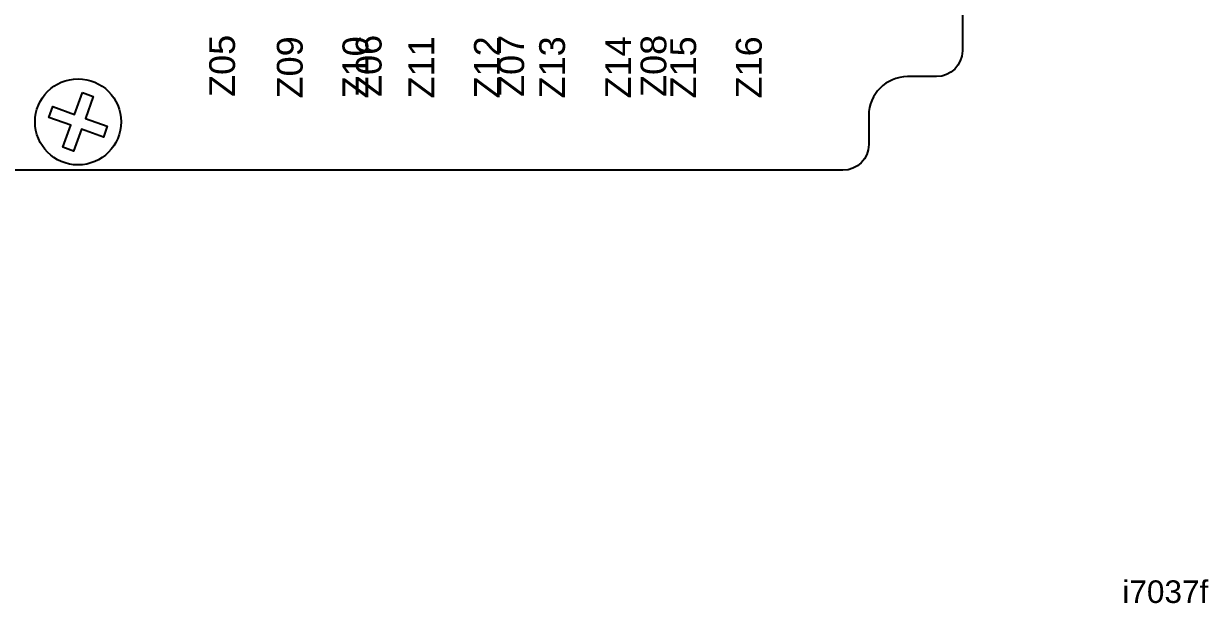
# Model space of a CAD drawing. Extents: x 1 to 23.8, y 0.2 to 17.
# Drawn here: x 20.137 to 23.75, y 0.249 to 2.016 of the extents above; entities that cross this region are included whole.
import ezdxf
from ezdxf.enums import TextEntityAlignment as Align

# ---------------------------------------------------------------- set-up
doc = ezdxf.new("R2010")
doc.units = 0
doc.header["$MEASUREMENT"] = 0
for name, color, linetype in [('5_01__0-__EMPTY', 7, 'CONTINUOUS'), ('5_02__8-___4__ACI', 7, 'CONTINUOUS'), ('5_03__1-___4__DI__4__DO__S', 7, 'CONTINUOUS'), ('5_04__B-___4__DI__4__DO__F', 7, 'CONTINUOUS'), ('5_05__C-___4__DI__3__DO', 7, 'CONTINUOUS'), ('5_06__2X___8__DO__STD_FORM', 7, 'CONTINUOUS'), ('5_07__2A___8__DO__STD_FORM', 7, 'CONTINUOUS'), ('5_08__2B___8__DO__STD__6__', 7, 'CONTINUOUS'), ('5_09__2C___8__DO__STD__2__', 7, 'CONTINUOUS'), ('5_10__3-___8__DI', 7, 'CONTINUOUS'), ('5_11__5-___8__AI', 7, 'CONTINUOUS'), ('5_12__6-___4__AI__4__AO', 7, 'CONTINUOUS'), ('6_00_____DWG', 7, 'CONTINUOUS')]:
    doc.layers.add(name, color=color, linetype=linetype)
doc.styles.add('ARIAL', font='arial.ttf')

msp = doc.modelspace()

# ---------------------------------------------------------------- linework, layer by layer
at = {"layer": '6_00_____DWG'}
msp.add_lwpolyline([(17.9705, 8.8523), (22.6358, 8.8523, -0.414214), (22.7146, 8.7735), (22.7146, 8.685, 0.414214), (22.8327, 8.5669), (22.9213, 8.5669, -0.414213), (23, 8.4881), (23, 1.933, -0.414213), (22.9213, 1.8543), (22.8327, 1.8543, 0.414213), (22.7146, 1.7361), (22.7146, 1.6476, -0.414213), (22.6358, 1.5688, -0.000001), (17.9705, 1.5688, -0.414214), (17.8917, 1.6476), (17.8917, 1.7361, 0.414214), (17.7736, 1.8543), (17.685, 1.8543, -0.414214), (17.6063, 1.933), (17.6063, 8.4881, -0.414213), (17.685, 8.5669), (17.7736, 8.5669, 0.414213), (17.8917, 8.685), (17.8917, 8.7735, -0.414213)], format="xyb", close=True, dxfattribs=at)
msp.add_lwpolyline([(20.3168, 1.8058), (20.3497, 1.7939), (20.3256, 1.7271), (20.3924, 1.7029), (20.3806, 1.67), (20.3137, 1.6941), (20.2896, 1.6273), (20.2567, 1.6392), (20.2808, 1.706), (20.2139, 1.7301), (20.2258, 1.763), (20.2926, 1.7389)], close=True, dxfattribs=at)
msp.add_circle((20.3032, 1.7165), 0.1312, dxfattribs=at)

# ---------------------------------------------------------------- texts
at = {"layer": '5_01__0-__EMPTY', "style": 'ARIAL'}
for s, p in [('Z09', (20.9882, 1.7879)), ('Z10', (21.1882, 1.7879)), ('Z11', (21.3895, 1.7879)), ('Z12', (21.5894, 1.7879)), ('Z13', (21.7882, 1.7879)), ('Z14', (21.9895, 1.7879)), ('Z15', (22.1882, 1.7879)), ('Z16', (22.3882, 1.7879))]:
    msp.add_text(s, height=0.07867, rotation=90, dxfattribs=at).set_placement(p)
at = {"layer": '5_02__8-___4__ACI', "style": 'ARIAL'}
for s, p in [('Z05', (20.7819, 1.7924)), ('Z06', (21.2289, 1.7924)), ('Z07', (21.6636, 1.7924)), ('Z08', (22.0973, 1.7924))]:
    msp.add_text(s, height=0.07867, rotation=90, dxfattribs=at).set_placement(p)
at = {"layer": '5_03__1-___4__DI__4__DO__S', "style": 'ARIAL'}
for s, p in [('Z09', (20.9882, 1.7879)), ('Z10', (21.1882, 1.7879)), ('Z11', (21.3895, 1.7879)), ('Z12', (21.5894, 1.7879)), ('Z13', (21.7882, 1.7879)), ('Z14', (21.9895, 1.7879)), ('Z15', (22.1882, 1.7879)), ('Z16', (22.3882, 1.7879))]:
    msp.add_text(s, height=0.07867, rotation=90, dxfattribs=at).set_placement(p)
at = {"layer": '5_04__B-___4__DI__4__DO__F', "style": 'ARIAL'}
for s, p in [('Z09', (20.9882, 1.7879)), ('Z10', (21.1882, 1.7879)), ('Z11', (21.3895, 1.7879)), ('Z12', (21.5894, 1.7879)), ('Z13', (21.7882, 1.7879)), ('Z14', (21.9895, 1.7879)), ('Z15', (22.1882, 1.7879)), ('Z16', (22.3882, 1.7879))]:
    msp.add_text(s, height=0.07867, rotation=90, dxfattribs=at).set_placement(p)
at = {"layer": '5_05__C-___4__DI__3__DO', "style": 'ARIAL'}
for s, p in [('Z09', (20.9882, 1.7879)), ('Z10', (21.1882, 1.7879)), ('Z11', (21.3895, 1.7879)), ('Z12', (21.5894, 1.7879)), ('Z13', (21.7882, 1.7879)), ('Z14', (21.9895, 1.7879)), ('Z15', (22.1882, 1.7879)), ('Z16', (22.3882, 1.7879))]:
    msp.add_text(s, height=0.07867, rotation=90, dxfattribs=at).set_placement(p)
at = {"layer": '5_06__2X___8__DO__STD_FORM', "style": 'ARIAL'}
for s, p in [('Z09', (20.9882, 1.7879)), ('Z10', (21.1882, 1.7879)), ('Z11', (21.3895, 1.7879)), ('Z12', (21.5894, 1.7879)), ('Z13', (21.7882, 1.7879)), ('Z14', (21.9895, 1.7879)), ('Z15', (22.1882, 1.7879)), ('Z16', (22.3882, 1.7879))]:
    msp.add_text(s, height=0.07867, rotation=90, dxfattribs=at).set_placement(p)
at = {"layer": '5_07__2A___8__DO__STD_FORM', "style": 'ARIAL'}
for s, p in [('Z09', (20.9882, 1.7879)), ('Z10', (21.1882, 1.7879)), ('Z11', (21.3895, 1.7879)), ('Z12', (21.5894, 1.7879)), ('Z13', (21.7882, 1.7879)), ('Z14', (21.9895, 1.7879)), ('Z15', (22.1882, 1.7879)), ('Z16', (22.3882, 1.7879))]:
    msp.add_text(s, height=0.07867, rotation=90, dxfattribs=at).set_placement(p)
at = {"layer": '5_08__2B___8__DO__STD__6__', "style": 'ARIAL'}
for s, p in [('Z09', (20.9882, 1.7879)), ('Z10', (21.1882, 1.7879)), ('Z11', (21.3895, 1.7879)), ('Z12', (21.5894, 1.7879)), ('Z13', (21.7882, 1.7879)), ('Z14', (21.9895, 1.7879)), ('Z15', (22.1882, 1.7879)), ('Z16', (22.3882, 1.7879))]:
    msp.add_text(s, height=0.07867, rotation=90, dxfattribs=at).set_placement(p)
at = {"layer": '5_09__2C___8__DO__STD__2__', "style": 'ARIAL'}
for s, p in [('Z09', (20.9882, 1.7879)), ('Z10', (21.1882, 1.7879)), ('Z11', (21.3895, 1.7879)), ('Z12', (21.5894, 1.7879)), ('Z13', (21.7882, 1.7879)), ('Z14', (21.9895, 1.7879)), ('Z15', (22.1882, 1.7879)), ('Z16', (22.3882, 1.7879))]:
    msp.add_text(s, height=0.07867, rotation=90, dxfattribs=at).set_placement(p)
at = {"layer": '5_10__3-___8__DI', "style": 'ARIAL'}
for s, p in [('Z09', (20.9882, 1.7879)), ('Z10', (21.1882, 1.7879)), ('Z11', (21.3895, 1.7879)), ('Z12', (21.5894, 1.7879)), ('Z13', (21.7882, 1.7879)), ('Z14', (21.9895, 1.7879)), ('Z15', (22.1882, 1.7879)), ('Z16', (22.3882, 1.7879))]:
    msp.add_text(s, height=0.07867, rotation=90, dxfattribs=at).set_placement(p)
at = {"layer": '5_11__5-___8__AI', "style": 'ARIAL'}
for s, p in [('Z09', (20.9882, 1.7879)), ('Z10', (21.1882, 1.7879)), ('Z11', (21.3895, 1.7879)), ('Z12', (21.5894, 1.7879)), ('Z13', (21.7882, 1.7879)), ('Z14', (21.9895, 1.7879)), ('Z15', (22.1882, 1.7879)), ('Z16', (22.3882, 1.7879))]:
    msp.add_text(s, height=0.07867, rotation=90, dxfattribs=at).set_placement(p)
at = {"layer": '5_12__6-___4__AI__4__AO', "style": 'ARIAL'}
for s, p in [('Z09', (20.9882, 1.7879)), ('Z10', (21.1882, 1.7879)), ('Z11', (21.3895, 1.7879)), ('Z12', (21.5894, 1.7879)), ('Z13', (21.7882, 1.7879)), ('Z14', (21.9895, 1.7879)), ('Z15', (22.1882, 1.7879)), ('Z16', (22.3882, 1.7879))]:
    msp.add_text(s, height=0.07867, rotation=90, dxfattribs=at).set_placement(p)
at = {"layer": '6_00_____DWG', "style": 'ARIAL'}
msp.add_text('i7037f', height=0.06883, dxfattribs=at).set_placement((23.75, 0.25), align=Align.RIGHT)

doc.saveas('drawing.dxf')
